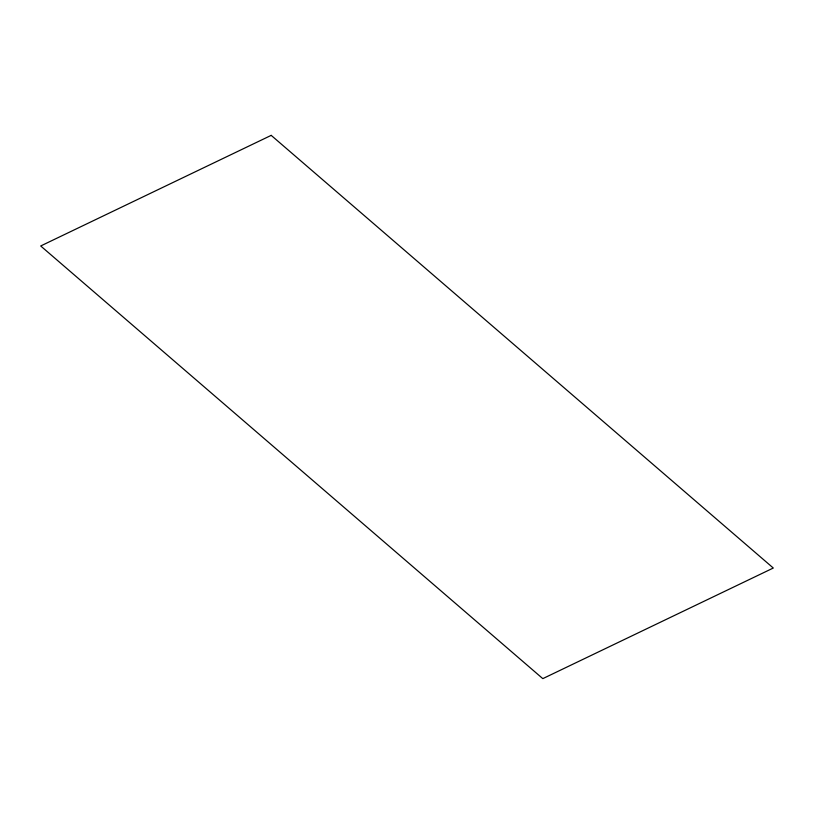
<?xml version="1.0" encoding="UTF-8"?>
<svg xmlns="http://www.w3.org/2000/svg" width="814" height="814" viewBox="0 0 814 814"><rect width="100%" height="100%" fill="white"/><g stroke="black" fill="none" stroke-linecap="round" stroke-linejoin="round"><path stroke-width="1.22" d="M271.194 135.368L40.7 245.97L542.806 678.632L773.3 568.03L271.194 135.368"/></g></svg>
